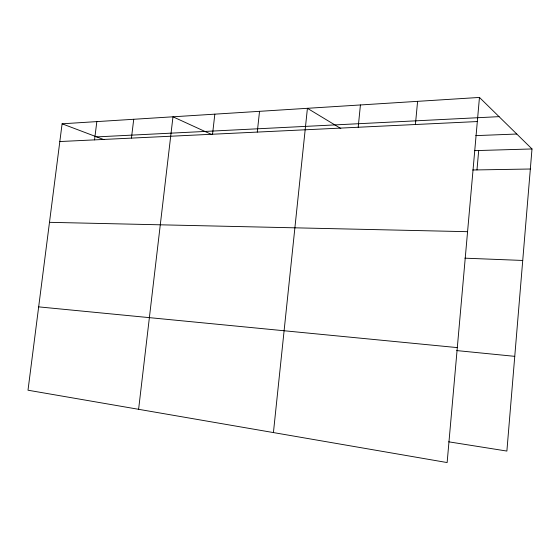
<?xml version="1.0" encoding="UTF-8"?>
<svg xmlns="http://www.w3.org/2000/svg" width="560" height="560" viewBox="0 0 560 560"><rect width="100%" height="100%" fill="white"/><g stroke="black" fill="none" stroke-linecap="round" stroke-linejoin="round"><path stroke-width="0.84" d="M479.458 97.44L447.132 462.56L28 390.215L62.097 123.802L479.458 97.44L532 148.953L506.884 451.066L448.672 441.812M476.98 169.918L478.688 150.521M415.415 124.509L417.599 101.346M358.197 127.253L360.423 104.958M273.427 432.579L307.419 108.311L340.788 128.492M257.271 132.083L259.539 111.335M212.548 134.225L214.83 114.156M138.607 409.304L172.977 116.802L211.96 134.666M131.446 138.11L133.728 119.28M94.556 139.881L96.831 121.611M96.698 136.892L499.051 116.648M59.822 141.54L477.33 121.548M475.741 135.625L516.775 134.029M474.383 150.647L532 148.953M472.668 169.995L530.334 169.008M49.483 222.327L467.572 231.686M464.863 258.174L522.732 260.456M38.668 306.866L457.31 347.606M456.68 350.574L514.759 356.342M62.097 123.802L103.978 139.65"/></g></svg>
